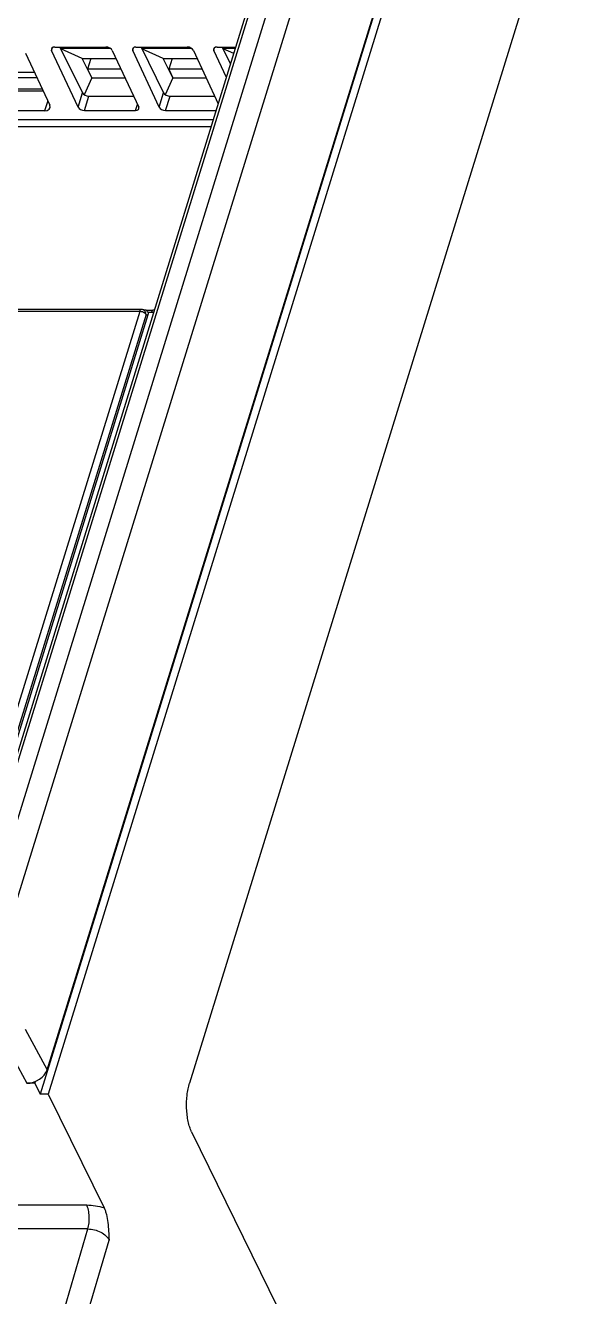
# Model space of a CAD drawing. Header units: millimetres. Extents: x 179 to 1020, y 292 to 886.
# Drawn here: x 824.85 to 845.55, y 554.68 to 603.59 of the extents above; entities that cross this region are included whole.
import ezdxf

# ---------------------------------------------------------------- set-up
doc = ezdxf.new("R2010")
doc.units = ezdxf.units.MM
for name, color, linetype in [('12P_1SOLIDLINE', 7, 'Continuous'), ('DG127-508-03P-1Y-00ASOLIDLINE', 7, 'Continuous'), ('VF-51-P002SOLIDLINE', 7, 'Continuous')]:
    doc.layers.add(name, color=color, linetype=linetype)

msp = doc.modelspace()

# ---------------------------------------------------------------- linework, layer by layer
at = {"layer": '12P_1SOLIDLINE', "linetype": 'Continuous'}
for p, q in [((825.2, 601.782), (824.298, 601.782)), ((825.297, 601.573), (824.233, 601.573)), ((825.5, 601.136), (823.921, 601.136))]:
    msp.add_line(p, q, dxfattribs=at)
at = {"layer": 'DG127-508-03P-1Y-00ASOLIDLINE', "linetype": 'Continuous'}
for p, q in [((826.201, 602.719), (828.105, 602.719)), ((827.032, 602.328), (826.213, 602.696)), ((829.32, 602.719), (831.224, 602.719)), ((830.151, 602.328), (829.332, 602.696)), ((832.44, 602.719), (832.93, 602.719)), ((832.865, 602.51), (832.451, 602.696)), ((827.398, 601.582), (827.032, 602.328)), ((827.032, 602.328), (828.334, 602.328)), ((827.37, 602.328), (827.242, 601.914)), ((830.517, 601.582), (830.151, 602.328)), ((830.151, 602.328), (831.453, 602.328)), ((830.489, 602.328), (830.361, 601.914)), ((827.242, 601.914), (827.404, 601.582)), ((828.527, 601.914), (827.242, 601.914)), ((830.361, 601.914), (830.524, 601.582)), ((831.646, 601.914), (830.361, 601.914)), ((827.398, 601.582), (827.108, 600.929)), ((827.398, 601.582), (827.4, 601.59)), ((827.398, 601.582), (828.681, 601.582)), ((830.517, 601.582), (830.227, 600.929)), ((830.517, 601.582), (830.52, 601.59)), ((830.517, 601.582), (831.8, 601.582))]:
    msp.add_line(p, q, dxfattribs=at)
at = {"layer": 'VF-51-P002SOLIDLINE', "linetype": 'Continuous'}
for p, q in [((825.685, 563.41), (847.391, 633.649)), ((847.287, 633.234), (825.42, 562.474)), ((847.594, 633.234), (825.727, 562.474)), ((836.115, 610.497), (823.34, 569.16)), ((836.928, 610.107), (824.15, 568.76)), ((845.845, 610.415), (831.16, 562.893)), ((822.539, 569.095), (834.645, 608.27)), ((822.669, 569.16), (834.775, 608.335)), ((825.858, 602.634), (825.89, 602.74)), ((826.874, 600.451), (825.858, 602.634)), ((825.983, 602.763), (827.948, 602.763)), ((826.18, 602.763), (827.046, 600.995)), ((828.192, 602.634), (829.207, 600.451)), ((828.978, 602.634), (829.009, 602.74)), ((829.993, 600.451), (828.978, 602.634)), ((829.102, 602.763), (831.067, 602.763)), ((829.299, 602.763), (830.166, 600.995)), ((831.311, 602.634), (832.268, 600.577)), ((832.097, 602.634), (832.128, 602.74)), ((832.582, 601.592), (832.097, 602.634)), ((832.222, 602.763), (832.943, 602.763)), ((832.419, 602.763), (832.74, 602.106)), ((824.851, 602.533), (825.786, 600.52)), ((801.316, 601.072), (825.53, 601.072)), ((825.708, 600.687), (825.578, 600.306)), ((826.874, 600.451), (827.046, 600.995)), ((827.118, 600.323), (827.291, 600.87)), ((827.291, 600.87), (829.012, 600.87)), ((829.993, 600.451), (830.166, 600.995)), ((830.237, 600.323), (830.411, 600.87)), ((830.411, 600.87), (832.132, 600.87)), ((825.578, 600.306), (801.26, 600.306)), ((827.118, 600.323), (829.083, 600.323)), ((829.083, 600.323), (829.163, 600.546)), ((830.237, 600.323), (832.189, 600.323)), ((801.2, 599.7), (831.997, 599.7)), ((801.23, 599.977), (832.083, 599.977)), ((829.245, 592.588), (801.684, 592.588)), ((829.306, 592.664), (801.745, 592.664)), ((829.245, 592.588), (822.005, 569.16)), ((829.558, 592.454), (822.215, 568.692)), ((829.488, 592.468), (822.248, 569.04)), ((829.489, 592.633), (829.755, 592.633)), ((829.56, 592.557), (829.694, 592.557)), ((824.839, 564.971), (825.685, 563.41)), ((824.071, 564.434), (824.91, 562.888)), ((825.217, 562.888), (824.91, 562.888)), ((825.217, 562.888), (825.239, 562.958)), ((825.217, 562.888), (825.42, 562.474)), ((825.727, 562.474), (825.42, 562.474)), ((825.727, 562.474), (827.876, 558.095)), ((831.244, 561.02), (842.632, 537.813)), ((820.446, 558.206), (827.208, 558.206)), ((827.254, 557.283), (820.492, 557.283)), ((825.111, 549.962), (827.254, 557.283)), ((825.932, 549.562), (828.067, 556.854))]:
    msp.add_line(p, q, dxfattribs=at)
for points in [[(829.493, 592.632), (829.456, 592.639), (829.398, 592.649), (829.348, 592.66)], [(829.816, 592.643), (829.797, 592.638), (829.776, 592.634), (829.759, 592.633), (829.755, 592.633)]]:
    msp.add_lwpolyline(points, dxfattribs=at)
for centre, radius, start, end in [((829.306, 592.464), 0.201, 77.9219, 89.9835), ((830.206, 595.818), 3.426, 257.9071, 259.0998)]:
    msp.add_arc(centre, radius, start, end, dxfattribs=at)
for centre, major_axis, ratio, start_param, end_param in [((826.043, 602.634), (0.19, -0.062), 0.591079, 2.075022, 3.645513), ((828.008, 602.634), (0.19, -0.062), 0.591383, 0.503888, 2.07438), ((829.162, 602.634), (0.19, -0.062), 0.591079, 2.075022, 3.645513), ((831.127, 602.634), (0.19, -0.062), 0.591383, 0.503888, 2.07438), ((832.281, 602.634), (0.19, -0.062), 0.591079, 2.075022, 3.645513), ((827.23, 600.995), (0.191, -0.059), 0.573157, -2.646489, -1.075997), ((830.35, 600.995), (0.191, -0.059), 0.573157, -2.646489, -1.075997), ((825.479, 600.52), (0.317, -0.103), 0.591271, -1.067153, 0.503339), ((827.058, 600.451), (0.19, -0.062), 0.591383, -2.637705, -1.067213), ((829.023, 600.451), (0.19, -0.062), 0.591079, -1.066571, 0.503921), ((830.178, 600.451), (0.19, -0.062), 0.591383, -2.637705, -1.067213), ((825.071, 563.41), (0.599, 0.293), 0.72133, -2.167183, -0.596387)]:
    msp.add_ellipse(centre, major_axis=major_axis, ratio=ratio, start_param=start_param, end_param=end_param, dxfattribs=at)
for points, knots in [([(829.245, 592.588), (829.248, 592.599), (829.256, 592.619), (829.27, 592.643), (829.287, 592.66), (829.3, 592.664), (829.306, 592.664)], [0, 0, 0, 0, 0.332695, 0.607088, 0.823616, 1, 1, 1, 1]), ([(829.488, 592.468), (829.478, 592.486), (829.449, 592.52), (829.39, 592.557), (829.32, 592.582), (829.27, 592.588), (829.245, 592.588)], [0, 0, 0, 0, 0.213863, 0.466187, 0.736916, 1, 1, 1, 1]), ([(829.488, 592.468), (829.488, 592.491), (829.482, 592.535), (829.453, 592.594), (829.407, 592.639), (829.368, 592.655), (829.348, 592.66)], [0, 0, 0, 0, 0.260882, 0.514511, 0.759958, 1, 1, 1, 1]), ([(829.493, 592.632), (829.495, 592.632), (829.502, 592.63), (829.508, 592.627), (829.513, 592.625)], [0, 0, 0, 0, 0.242228, 1, 1, 1, 1]), ([(829.513, 592.625), (829.517, 592.622), (829.54, 592.605), (829.552, 592.578), (829.56, 592.557)], [0, 0, 0, 0, 0.198888, 1, 1, 1, 1]), ([(829.56, 592.557), (829.562, 592.549), (829.57, 592.515), (829.566, 592.479), (829.558, 592.454)], [0, 0, 0, 0, 0.240126, 1, 1, 1, 1]), ([(829.755, 592.633), (829.749, 592.633), (829.736, 592.628), (829.719, 592.612), (829.705, 592.587), (829.698, 592.568), (829.694, 592.557)], [0, 0, 0, 0, 0.176395, 0.392922, 0.667304, 1, 1, 1, 1]), ([(829.694, 592.557), (829.702, 592.557), (829.736, 592.558), (829.769, 592.564), (829.794, 592.57)], [0, 0, 0, 0, 0.243918, 1, 1, 1, 1]), ([(831.244, 561.02), (831.215, 561.079), (831.164, 561.209), (831.108, 561.423), (831.068, 561.661), (831.04, 561.999), (831.05, 562.341), (831.1, 562.668), (831.137, 562.821), (831.16, 562.893)], [0, 0, 0, 0, 0.102616, 0.219194, 0.34657, 0.480852, 0.752554, 0.881371, 1, 1, 1, 1]), ([(827.254, 557.283), (827.276, 557.358), (827.304, 557.52), (827.31, 557.765), (827.286, 557.968), (827.247, 558.113), (827.222, 558.177), (827.208, 558.206)], [0, 0, 0, 0, 0.249268, 0.520995, 0.781484, 0.89762, 1, 1, 1, 1]), ([(827.208, 558.206), (827.319, 558.206), (827.546, 558.185), (827.766, 558.131), (827.876, 558.095)], [0, 0, 0, 0, 0.489747, 1, 1, 1, 1]), ([(827.876, 558.095), (827.895, 558.056), (827.928, 557.972), (827.981, 557.784), (828.024, 557.522), (828.052, 557.193), (828.062, 556.968), (828.067, 556.854)], [0, 0, 0, 0, 0.101261, 0.214788, 0.465171, 0.730456, 1, 1, 1, 1]), ([(827.254, 557.283), (827.338, 557.283), (827.509, 557.259), (827.746, 557.169), (827.942, 557.036), (828.039, 556.916), (828.067, 556.854)], [0, 0, 0, 0, 0.263323, 0.534198, 0.786295, 1, 1, 1, 1])]:
    msp.add_open_spline(points, degree=3, knots=knots, dxfattribs=at)

doc.saveas('drawing.dxf')
